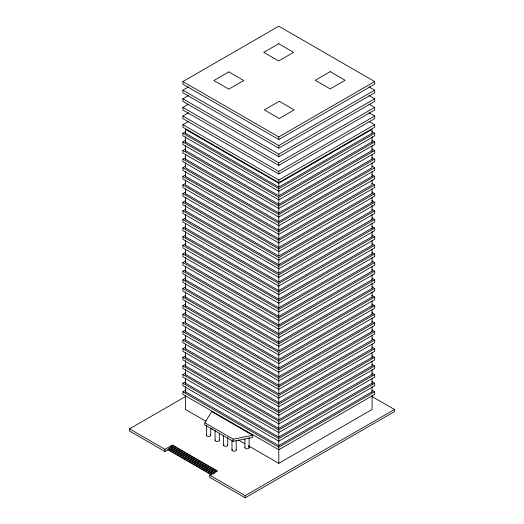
<?xml version="1.0" encoding="UTF-8"?>
<svg xmlns="http://www.w3.org/2000/svg" width="524" height="524" viewBox="0 0 524 524"><rect width="100%" height="100%" fill="white"/><g stroke="black" fill="none" stroke-linecap="round" stroke-linejoin="round"><path stroke-width="0.79" d="M204.825 422.783L211.624 411.622L252.673 435.32L252.673 437.474L233.193 441.313L204.825 424.931L204.825 422.783L233.193 439.158L252.673 435.32M182.889 81.567L278.794 26.2L374.693 81.567L374.693 84.154L278.794 139.522L182.889 84.154L182.889 81.567L278.794 136.934L374.693 81.567M369.053 86.932L374.693 90.187L374.693 92.768L278.794 148.141L182.889 92.768L182.889 90.187L188.535 86.932M369.053 95.545L374.693 98.8L374.693 101.387L278.794 156.755L182.889 101.387L182.889 98.8L188.535 95.545M369.053 104.165L374.693 107.42L374.693 110.007L278.794 165.374L182.889 110.007L182.889 107.42L188.535 104.165M369.053 112.784L374.693 116.04L374.693 118.621L278.794 173.994L182.889 118.621L182.889 116.04L188.535 112.784M369.053 121.398L374.693 124.653L374.693 127.24L278.794 182.607L182.889 127.24L182.889 124.653L188.535 121.398M371.87 131.648L374.693 133.273L374.693 135.86L278.794 191.227L182.889 135.86L182.889 133.273L185.712 131.648M371.87 140.262L374.693 141.893L374.693 144.48L278.794 199.847L182.889 144.48L182.889 141.893L185.712 140.262M371.87 148.882L374.693 150.506L374.693 153.093L278.794 208.46L182.889 153.093L182.889 150.506L185.712 148.882M371.87 157.501L374.693 159.126L374.693 161.713L278.794 217.08L182.889 161.713L182.889 159.126L185.712 157.501M371.87 166.115L374.693 167.746L374.693 170.333L278.794 225.7L182.889 170.333L182.889 167.746L185.712 166.115M371.87 174.734L374.693 176.365L374.693 178.946L278.794 234.313L182.889 178.946L182.889 176.365L185.712 174.734M371.87 183.354L374.693 184.979L374.693 187.566L278.794 242.933L182.889 187.566L182.889 184.979L185.712 183.354M371.87 191.967L374.693 193.598L374.693 196.186L278.794 251.553L182.889 196.186L182.889 193.598L185.712 191.967M182.889 90.187L278.794 145.554L374.693 90.187M371.87 200.587L374.693 202.218L374.693 204.799L278.794 260.166L182.889 204.799L182.889 202.218L185.712 200.587M182.889 98.8L278.794 154.174L374.693 98.8M371.87 209.207L374.693 210.831L374.693 213.419L278.794 268.786L182.889 213.419L182.889 210.831L185.712 209.207M182.889 107.42L278.794 162.787L374.693 107.42M371.87 217.82L374.693 219.451L374.693 222.038L278.794 277.406L182.889 222.038L182.889 219.451L185.712 217.82M182.889 116.04L278.794 171.407L374.693 116.04M371.87 226.44L374.693 228.071L374.693 230.652L278.794 286.019L182.889 230.652L182.889 228.071L185.712 226.44M182.889 124.653L278.794 180.027L374.693 124.653M371.87 235.06L374.693 236.684L374.693 239.272L278.794 294.639L182.889 239.272L182.889 236.684L185.712 235.06M185.503 133.476L185.503 129.395L278.794 183.256L372.079 129.395L372.079 133.476M372.079 133.273L278.794 187.133L185.503 133.273M182.889 133.273L278.794 188.64L374.693 133.273M371.87 243.673L374.693 245.304L374.693 247.891L278.794 303.258L182.889 247.891L182.889 245.304L185.712 243.673M372.079 141.893L278.794 195.753L185.503 141.893M182.889 141.893L278.794 197.26L374.693 141.893M371.87 252.293L374.693 253.924L374.693 256.505L278.794 311.872L182.889 256.505L182.889 253.924L185.712 252.293M372.079 150.506L278.794 204.367L185.503 150.506M182.889 150.506L278.794 205.88L374.693 150.506M371.87 260.913L374.693 262.537L374.693 265.124L278.794 320.492L182.889 265.124L182.889 262.537L185.712 260.913M372.079 159.126L278.794 212.986L185.503 159.126M182.889 159.126L278.794 214.493L374.693 159.126M371.87 269.526L374.693 271.157L374.693 273.744L278.794 329.111L182.889 273.744L182.889 271.157L185.712 269.526M185.503 162.872L185.503 167.772L278.794 221.606L372.079 167.746L372.079 162.872M182.889 167.746L278.794 223.113L374.693 167.746M371.87 278.146L374.693 279.777L374.693 282.357L278.794 337.725L182.889 282.357L182.889 279.777L185.712 278.146M372.079 176.365L278.794 230.219L185.503 176.365M182.889 176.365L278.794 231.732L374.693 176.365M371.87 286.766L374.693 288.39L374.693 290.977L278.794 346.344L182.889 290.977L182.889 288.39L185.712 286.766M182.889 184.979L278.794 240.346L374.693 184.979M371.87 295.379L374.693 297.01L374.693 299.597L278.794 354.964L182.889 299.597L182.889 297.01L185.712 295.379M372.079 193.598L278.794 247.459L185.503 193.598M182.889 193.598L278.794 248.966L374.693 193.598M371.87 303.999L374.693 305.63L374.693 308.21L278.794 363.577L182.889 308.21L182.889 305.63L185.712 303.999M372.079 202.218L278.794 256.072L185.503 202.218M182.889 202.218L278.794 257.585L374.693 202.218M371.87 312.618L374.693 314.243L374.693 316.83L278.794 372.197L182.889 316.83L182.889 314.243L185.712 312.618M372.079 210.831L278.794 264.692L185.503 210.831M182.889 210.831L278.794 266.199L374.693 210.831M371.87 321.232L374.693 322.863L374.693 325.45L278.794 380.817L182.889 325.45L182.889 322.863L185.712 321.232M372.079 219.451L278.794 273.312L185.503 219.451M182.889 219.451L278.794 274.818L374.693 219.451M371.87 329.851L374.693 331.482L374.693 334.063L278.794 389.43L182.889 334.063L182.889 331.482L185.712 329.851M372.079 228.071L278.794 281.925L185.503 228.071M182.889 228.071L278.794 283.438L374.693 228.071M371.87 338.471L374.693 340.096L374.693 342.683L278.794 398.05L182.889 342.683L182.889 340.096L185.712 338.471M372.079 236.684L278.794 290.545L185.503 236.684M182.889 236.684L278.794 292.051L374.693 236.684M371.87 347.084L374.693 348.715L374.693 351.303L278.794 406.67L182.889 351.303L182.889 348.715L185.712 347.084M185.503 245.304L278.794 299.165L372.079 245.304M182.889 245.304L278.794 300.671L374.693 245.304M371.87 355.704L374.693 357.335L374.693 359.916L278.794 415.283L182.889 359.916L182.889 357.335L185.712 355.704M372.079 253.924L278.794 307.778L185.503 253.924M182.889 253.924L278.794 309.291L374.693 253.924M371.87 364.324L374.693 365.949L374.693 368.536L278.794 423.903L182.889 368.536L182.889 365.949L185.712 364.324M185.503 262.537L278.794 316.398L372.079 262.537M182.889 262.537L278.794 317.904L374.693 262.537M371.87 372.937L374.693 374.568L374.693 377.156L278.794 432.523L182.889 377.156L182.889 374.568L185.712 372.937M372.079 271.157L278.794 325.018L185.503 271.157M182.889 271.157L278.794 326.524L374.693 271.157M371.87 381.557L374.693 383.188L374.693 385.769L278.794 441.143L182.889 385.769L182.889 383.188L185.712 381.557M372.079 279.777L278.794 333.631L185.503 279.777M182.889 279.777L278.794 335.144L374.693 279.777M371.87 390.177L374.693 391.801L374.693 394.389L278.794 449.756L182.889 394.389L182.889 391.801L185.712 390.177M372.079 288.39L278.794 342.251L185.503 288.39M169.049 449.134L164.981 451.478L129.533 431.016L129.533 428.861L185.417 396.596M182.889 288.39L278.794 343.757L374.693 288.39M372.079 297.01L278.794 350.87L185.503 297.01M182.889 297.01L278.794 352.377L374.693 297.01M372.079 305.63L278.794 359.484L185.503 305.63M182.889 305.63L278.794 360.997L374.693 305.63M372.079 314.243L278.794 368.103L185.503 314.243M182.889 314.243L278.794 369.61L374.693 314.243M372.079 322.863L278.794 376.723L185.503 322.863M182.889 322.863L278.794 378.23L374.693 322.863M129.533 428.861L164.981 449.323L172.442 445.02L217.224 470.873L209.757 475.176L209.757 477.331L245.206 497.8L394.467 411.622L394.467 409.473L371.896 396.439M215.403 471.973L171.322 446.527L171.322 446.094L172.442 445.446L217.224 471.299M214.283 473.054L170.202 447.601L171.322 446.527M213.163 474.128L169.082 448.682L170.202 447.601M211.342 474.803L167.968 449.756L169.082 448.682M372.079 331.482L278.794 385.343L185.503 331.482M182.889 331.482L278.794 386.85L374.693 331.482M372.079 340.096L278.794 393.956L185.503 340.096M182.889 340.096L278.794 395.463L374.693 340.096M372.079 348.715L278.794 402.576L185.503 348.715M182.889 348.715L278.794 404.083L374.693 348.715M372.079 357.335L278.794 411.196L185.503 357.335M182.889 357.335L278.794 412.702L374.693 357.335M372.079 365.949L278.794 419.809L185.503 365.949M182.889 365.949L278.794 421.316L374.693 365.949M372.079 374.568L278.794 428.429L185.503 374.568M182.889 374.568L278.794 429.935L374.693 374.568M372.079 383.188L278.794 437.049L185.503 383.188M182.889 383.188L278.794 438.555L374.693 383.188M372.079 391.801L278.794 445.662L185.503 391.801M182.889 391.801L278.794 447.169L374.693 391.801M248.402 445.786L278.794 463.327L372.079 409.473L372.079 395.587M209.757 475.176L245.206 495.645L394.467 409.473M205.998 421.303L185.503 409.473L185.503 395.587M238.505 440.075L244.872 443.743M171.322 446.094L216.104 471.947M170.202 447.175L214.984 473.021M169.082 448.249L213.163 473.696M167.968 449.323L211.342 474.371M372.079 136.744L372.079 142.463M372.079 145.724L372.079 151.443M372.079 154.711L372.079 159.61M372.079 171.859L372.079 176.758M372.079 180.02L372.079 184.92L278.794 238.839L185.503 184.979L185.503 180.02M372.079 189L372.079 193.9M372.079 197.168L372.079 202.886M372.079 205.336L372.079 211.048M372.079 214.316L372.079 220.034M372.079 223.296L372.079 229.014M372.079 231.464L372.079 237.182M372.079 240.444L372.079 245.343M372.079 249.431L372.079 254.33M372.079 257.592L372.079 262.491M372.079 266.572L372.079 271.471M372.079 274.74L372.079 280.458M372.079 282.908L372.079 288.619M372.079 291.888L372.079 297.606M372.079 300.868L372.079 306.586M372.079 309.036L372.079 314.754M372.079 318.016L372.079 322.915M372.079 327.002L372.079 331.902M372.079 335.163L372.079 340.063M372.079 344.144L372.079 349.043M372.079 352.311L372.079 358.03M372.079 361.291L372.079 366.191M372.079 369.459L372.079 375.177M372.079 378.439L372.079 384.158M372.079 386.607L372.079 392.325M278.794 136.934L278.794 139.522M278.794 145.554L278.794 148.141M278.794 154.174L278.794 156.755M278.794 162.787L278.794 165.374M278.794 171.407L278.794 173.994M278.794 180.027L278.794 182.607M278.794 183.256L278.794 187.337M278.794 188.64L278.794 195.504M278.794 197.26L278.794 204.484M278.794 205.88L278.794 208.46M278.794 208.565L278.794 213.464M278.794 214.493L278.794 221.632M278.794 223.113L278.794 230.612M278.794 231.732L278.794 239.599M278.794 240.346L278.794 247.76M278.794 248.966L278.794 255.928M278.794 257.585L278.794 264.908M278.794 266.199L278.794 273.076M278.794 274.818L278.794 282.056M278.794 283.438L278.794 286.019M278.794 286.137L278.794 291.036M278.794 292.051L278.794 299.204M278.794 300.671L278.794 308.184M278.794 309.291L278.794 316.352M278.794 317.904L278.794 325.332M278.794 326.524L278.794 333.5M278.794 335.144L278.794 342.48M278.794 343.757L278.794 350.648M278.794 352.377L278.794 359.628M278.794 360.997L278.794 363.577M278.794 363.708L278.794 368.608M278.794 369.61L278.794 376.776M278.794 378.23L278.794 385.756M278.794 386.85L278.794 393.924M278.794 395.463L278.794 402.904M278.794 404.083L278.794 411.071M278.794 412.702L278.794 420.051M278.794 421.316L278.794 428.219M278.794 429.935L278.794 437.199M278.794 438.555L278.794 441.143M278.794 441.28L278.794 446.179M278.794 447.169L278.794 463.327M249.149 437.599L249.149 447.601M245.206 495.645L245.206 497.8M244.924 439.138L244.924 447.601M236.2 440.782L236.2 450.018M233.193 439.158L233.193 441.313M231.975 440.782L231.975 450.018M227.73 437.429L227.73 445.125M223.506 435.889L223.506 445.125M219.294 433.328L219.294 440.258M215.076 430.256L215.076 440.258M210.714 428.377L210.714 435.3M206.489 425.298L206.489 435.3M185.503 136.744L185.503 142.463M185.503 145.724L185.503 151.443M185.503 154.711L185.503 159.61M185.503 171.859L185.503 176.758M185.503 189L185.503 193.9M185.503 197.168L185.503 202.886M185.503 205.336L185.503 211.048M185.503 214.316L185.503 220.034M185.503 223.296L185.503 229.014M185.503 231.464L185.503 237.182M185.503 240.444L185.503 245.343M185.503 249.431L185.503 254.33M185.503 257.592L185.503 262.491M185.503 266.572L185.503 271.471M185.503 274.74L185.503 280.458M185.503 282.908L185.503 288.619M185.503 291.888L185.503 297.606M185.503 300.868L185.503 306.586M185.503 309.036L185.503 314.754M185.503 318.016L185.503 322.915M185.503 327.002L185.503 331.902M185.503 335.163L185.503 340.063M185.503 344.144L185.503 349.043M185.503 352.311L185.503 358.03M185.503 360.479L185.503 366.191M185.503 369.459L185.503 375.177M185.503 378.439L185.503 384.158M185.503 386.607L185.503 392.325M164.981 449.323L164.981 451.478M213.058 429.208A2.109 1.218 0 0 1 211.021 428.305M248.527 446.743A2.109 1.218 0 0 1 247.583 448.78A2.109 1.218 0 0 1 244.996 447.286M227.658 444.811A2.109 1.218 0 0 1 225.071 446.304A2.109 1.218 0 0 1 224.121 444.26M219.222 439.937A2.109 1.218 0 0 1 217.185 441.477A2.109 1.218 0 0 1 215.141 439.937M236.127 449.697A2.109 1.218 0 0 1 233.809 451.223A2.109 1.218 0 0 1 232.256 449.409M210.432 434.691A2.109 1.218 0 0 1 208.598 436.518A2.109 1.218 0 0 1 206.77 434.691M228.818 71.919L213.89 80.532L228.818 89.152L243.745 80.532L228.818 71.919M278.676 43.734L263.749 52.354L278.676 60.967L293.597 52.354L278.676 43.734M330.205 71.65L315.278 80.27L330.205 88.89L345.126 80.27L330.205 71.65M279.253 101.302L264.325 109.916L279.253 118.535L294.18 109.916L279.253 101.302"/></g></svg>
